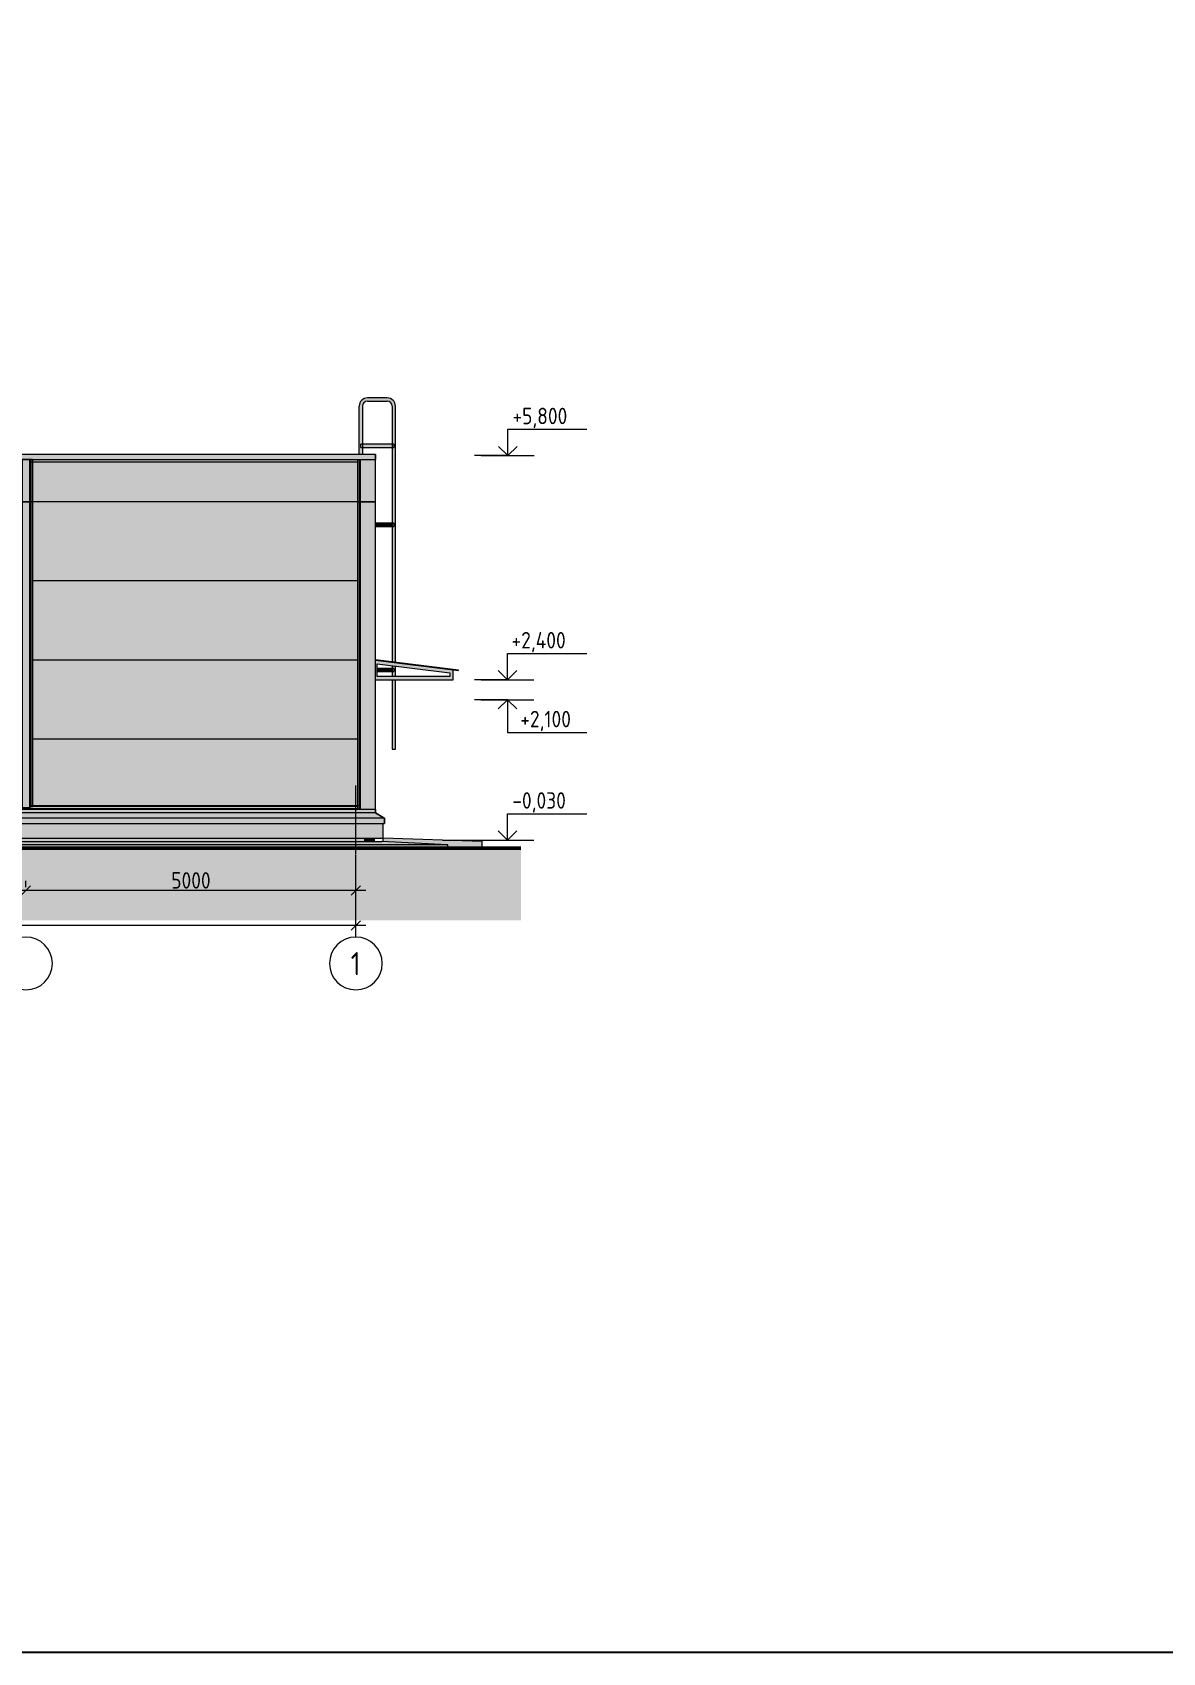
# Model space of a CAD drawing. Header units: millimetres. Extents: x 148937 to 2048786, y 870 to 351006.
# Drawn here: x 551507 to 568634, y 246432 to 270999 of the extents above; entities that cross this region are included whole.
import ezdxf

# ---------------------------------------------------------------- set-up
doc = ezdxf.new("R2010")
doc.units = ezdxf.units.MM
doc.linetypes.add('_ШПТ__20_т__2_5__Линия сетки', pattern=[25, 20, -2.5, 0, -2.5])
doc.layers.get('Defpoints').update_dxf_attribs({"color": 4})
for name, color, linetype, lineweight in [('Высотные отметки', 7, 'Continuous', 9), ('Обобщенные модели', 7, 'Continuous', 18), ('Оси', 72, 'Continuous', 9), ('Перекрытия', 7, 'Continuous', 18), ('Размеры', 7, 'Continuous', 9), ('Стены', 7, 'Continuous', 18), ('Типовые аннотации', 7, 'Continuous', 9), ('Элементы узлов', 7, 'Continuous', 18)]:
    doc.layers.add(name, color=color, linetype=linetype, lineweight=lineweight)
for name, color, linetype, lineweight, true_color in [('Линии', 7, 'Continuous', 9, 0x00a600), ('Оборудование', 7, 'Continuous', 18, 0x9f9fd0), ('Ограждение', 7, 'Continuous', 9, 0x408080)]:
    doc.layers.add(name, color=color, linetype=linetype, lineweight=lineweight, true_color=true_color)
doc.styles.add('GOST Common', font='GOST Common.ttf', dxfattribs={"width": 0.9, "height": 350})
doc.styles.add('GOST Common_1', font='GOST Common.ttf', dxfattribs={"width": 0.9, "height": 250})
doc.dimstyles.new('Основной_2_5_мм', dxfattribs={"dimscale": 304.8, "dimtxt": 251.428749, "dimasz": 0.463911, "dimexe": 0.492126, "dimexo": 0.492126, "dimgap": 0.098425, "dimtad": 1, "dimdec": 3, "dimrnd": 0.001, "dimdsep": 46, "dimtxsty": 'GOST Common_1', "dimblk1": 'OBLIQUE', "dimblk2": 'OBLIQUE', "dimsah": 1, "dimcen": 0.09, "dimdle": 0.492126, "dimazin": 2, "dimtfac": 1, "dimtdec": 4, "dimtix": 1, "dimtmove": 0, "dimatfit": 3, "dimfxl": 1, "dimtvp": 1, "dimtolj": 1, "dimtzin": 0, "dimlwd": 20, "dimlwe": 20, "dimarcsym": 2})

# ---------------------------------------------------------------- blocks, each defined once
blk = doc.blocks.new('190_ФЭ_Цоколь_Типовой - ФЭ-Ц1_140х80-1287609-_О__Ф__10-1__Северный')
at = {"layer": 'Обобщенные модели', "true_color": 0x9ea0a1}
h = blk.add_hatch(color=253, dxfattribs=at)
h.paths.add_polyline_path([(-4928, 482), (48, 482), (50, 491), (-4931, 491), (-4928, 482)], flags=0)
h.paths.add_polyline_path([(-5591, 482), (-5072, 482), (-5069, 491), (-5695, 491), (-5695, 482)], flags=0)
for points in [[(-5695, 452), (22, 452), (22, 482), (-4928, 482), (-4945, 465), (-5055, 465), (-5072, 482), (-5695, 482)], [(65, 435), (65, 435), (48, 452), (-5695, 452), (-5695, 435), (65, 435)], [(65, 385), (295, 385), (295, 435), (-5695, 435), (-5695, 385), (-194, 385)], [(-5692, 305), (433, 305), (294, 385), (-5695, 385), (-5695, 305)], [(-845, 225), (433, 225), (433, 305), (-5695, 305), (-5695, 225), (-1490, 225)]]:
    blk.add_hatch(color=253, dxfattribs=at).paths.add_polyline_path(points, flags=0)
at = {"layer": 'Линии', "color": 7, "lineweight": 18}
for p, q in [((-5695, 491), (-5695, 492)), ((-5098, 492), (-5695, 492)), ((-5695, 482), (-5695, 491)), ((22, 492), (-4902, 492)), ((-5695, 482), (-5695, 452)), ((-5695, 435), (-5695, 452)), ((-5695, 385), (-5695, 435)), ((-5695, 315), (-5695, 385)), ((-5695, 305), (-5695, 315)), ((-5695, 305), (-5695, 225)), ((295, 435), (295, 385)), ((295, 385), (415, 315)), ((415, 315), (433, 305)), ((433, 225), (433, 305)), ((-5695, 225), (433, 225))]:
    blk.add_line(p, q, dxfattribs=at)
at = {"layer": 'Обобщенные модели'}
for p, q in [((-5069, 491), (-5695, 491)), ((50, 491), (-4931, 491)), ((-5072, 482), (-5695, 482)), ((-5695, 452), (22, 452)), ((295, 435), (-5695, 435)), ((295, 385), (-5695, 385)), ((433, 305), (-5695, 305)), ((22, 482), (-4928, 482))]:
    blk.add_line(p, q, dxfattribs=at)
blk = doc.blocks.new('190_ФЭ_Цоколь_Типовой - ФЭ-Ц1_140х80-1505645-_О__Ф__10-1__Северный')
at = {"layer": 'Линии', "color": 7, "lineweight": 18}
for p, q in [((295, 385), (295, 435)), ((415, 315), (295, 385)), ((433, 305), (415, 315)), ((433, 305), (433, 225))]:
    blk.add_line(p, q, dxfattribs=at)
blk = doc.blocks.new('190_ФЭ_Стена_Стык вертикальный - ФЭ-C1_110-1310856-_О__Ф__10-1__Северный')
at = {"layer": 'Обобщенные модели', "true_color": 0xcfd0cf}
for points in [[(-5098, 492), (-5072, 492), (-5072, 5100), (-5098, 5100), (-5098, 831)], [(-5055, 465), (-5055, 5100), (-5072, 5100), (-5072, 492), (-5069, 491), (-5072, 482)], [(-5055, 465), (-4945, 465), (-4945, 5100), (-5055, 5100), (-5055, 831)], [(-4945, 465), (-4928, 482), (-4931, 491), (-4928, 492), (-4928, 5100), (-4945, 5100), (-4945, 482)], [(-4918, 492), (-4902, 492), (-4902, 5100), (-4928, 5100), (-4928, 492)]]:
    blk.add_hatch(color=254, dxfattribs=at).paths.add_polyline_path(points, flags=0)
at = {"layer": 'Линии', "color": 7, "lineweight": 18}
for p, q in [((-5072, 5100), (-5098, 5100)), ((-5098, 5100), (-5098, 491)), ((-5055, 5100), (-5072, 5100)), ((-4945, 5100), (-5055, 5100)), ((-4928, 5100), (-4945, 5100)), ((-4902, 5100), (-4928, 5100)), ((-4902, 5100), (-4902, 491)), ((-5098, 482), (-5072, 482)), ((-5072, 482), (-5055, 465)), ((-5055, 465), (-4945, 465)), ((-4945, 465), (-4928, 482)), ((-4928, 482), (-4902, 482))]:
    blk.add_line(p, q, dxfattribs=at)
at = {"layer": 'Обобщенные модели'}
for p, q in [((-5072, 5100), (-5072, 491)), ((-5055, 5100), (-5055, 465)), ((-4945, 5100), (-4945, 465)), ((-4928, 5100), (-4928, 491))]:
    blk.add_line(p, q, dxfattribs=at)
blk = doc.blocks.new('190_ФЭ_Стена_Стык вертикальный - ФЭ-C1_110-1306445-_О__Ф__10-1__Северный')
at = {"layer": 'Обобщенные модели', "true_color": 0xcfd0cf}
for points in [[(-39055, 8700), (-39055, 9340), (-39072, 9340), (-39072, 8700)], [(-38945, 8700), (-38945, 9340), (-39055, 9340), (-39055, 8700), (-38990, 8700)], [(-38928, 8700), (-38928, 9340), (-38945, 9340), (-38945, 8700)], [(-39072, 8700), (-39072, 9307), (-39098, 9307), (-39098, 8700)], [(-38902, 8700), (-38902, 9307), (-38928, 9307), (-38928, 8700)]]:
    blk.add_hatch(color=254, dxfattribs=at).paths.add_polyline_path(points, flags=0)
at = {"layer": 'Линии', "color": 7, "lineweight": 18}
for p, q in [((-39072, 9340), (-39098, 9340)), ((-39098, 9340), (-39098, 8700)), ((-39055, 9340), (-39072, 9340)), ((-38945, 9340), (-39055, 9340)), ((-38928, 9340), (-38945, 9340)), ((-38902, 9340), (-38928, 9340)), ((-38902, 9340), (-38902, 8700)), ((-39098, 8700), (-39072, 8700)), ((-39072, 8700), (-39055, 8700)), ((-39055, 8700), (-38945, 8700)), ((-38945, 8700), (-38928, 8700)), ((-38928, 8700), (-38902, 8700))]:
    blk.add_line(p, q, dxfattribs=at)
at = {"layer": 'Обобщенные модели'}
for p, q in [((-39072, 9340), (-39072, 8700)), ((-39055, 9340), (-39055, 8700)), ((-38945, 9340), (-38945, 8700)), ((-38928, 9340), (-38928, 8700))]:
    blk.add_line(p, q, dxfattribs=at)
blk = doc.blocks.new('190_ФЭ_Парапет_Сэндвич - ФЭ-К1_150-1300769-_О__Ф__10-1__Северный')
at = {"layer": 'Линии', "color": 7, "lineweight": 18}
blk.add_line((295, 5740), (295, 5820), dxfattribs=at)
blk = doc.blocks.new('190_ФЭ_Парапет_Сэндвич - ФЭ-К1_150-1312303-_О__Ф__10-1__Северный')
at = {"layer": 'Обобщенные модели', "true_color": 0xcfd0cf}
for points in [[(275, 5740), (295, 5740), (295, 5820), (-15098, 5820), (-15098, 5740), (-194, 5740)], [(-15098, 5707), (-15072, 5707), (-15072, 5740), (-14928, 5740), (-14928, 5707), (-10072, 5707), (-10072, 5740), (-9928, 5740), (-9928, 5707), (-5072, 5707), (-5072, 5740), (-4928, 5740), (-4928, 5707), (22, 5707), (22, 5740), (-15098, 5740), (-15098, 5731)]]:
    blk.add_hatch(color=254, dxfattribs=at).paths.add_polyline_path(points, flags=0)
at = {"layer": 'Линии', "color": 7, "lineweight": 18}
for p, q in [((295, 5820), (-15098, 5820)), ((-15098, 5740), (-15098, 5820)), ((-15098, 5707), (-15098, 5740)), ((-15098, 5740), (295, 5740)), ((-15098, 5707), (-15072, 5707)), ((-14928, 5707), (-10072, 5707)), ((-9928, 5707), (-5072, 5707)), ((-4928, 5707), (22, 5707)), ((295, 5820), (295, 5740))]:
    blk.add_line(p, q, dxfattribs=at)
blk = doc.blocks.new('190_ФЭ_Стена_Стык угловой внешний фигурный - ФЭ-У1_230х230-1307718-_О__Ф__10-1__Северный')
at = {"layer": 'Обобщенные модели', "true_color": 0xcfd0cf}
h = blk.add_hatch(color=254, dxfattribs=at)
h.paths.add_polyline_path([(48, 452), (48, 482), (22, 482), (22, 452)], flags=0)
h.paths.add_polyline_path([(22, 492), (48, 492), (48, 5100), (22, 5100), (22, 831)], flags=0)
for points in [[(65, 435), (65, 435), (65, 5100), (48, 5100), (48, 492), (50, 491), (48, 482), (48, 452)], [(275, 435), (295, 435), (295, 5100), (65, 5100), (65, 435)]]:
    blk.add_hatch(color=254, dxfattribs=at).paths.add_polyline_path(points, flags=0)
at = {"layer": 'Линии', "color": 7, "lineweight": 18}
for p, q in [((22, 5100), (48, 5100)), ((22, 5100), (22, 491)), ((48, 5100), (65, 5100)), ((65, 5100), (295, 5100)), ((295, 435), (295, 5100)), ((22, 482), (22, 452)), ((295, 435), (65, 435))]:
    blk.add_line(p, q, dxfattribs=at)
at = {"layer": 'Обобщенные модели'}
for p, q in [((48, 5100), (48, 491)), ((65, 5100), (65, 435)), ((48, 482), (48, 452))]:
    blk.add_line(p, q, dxfattribs=at)
blk = doc.blocks.new('190_ФЭ_Стена_Стык угловой внешний фигурный - ФЭ-У1_230х230-1307851-_О__Ф__10-1__Северный')
at = {"layer": 'Обобщенные модели', "true_color": 0xcfd0cf}
for points in [[(48, 5100), (48, 5740), (22, 5740), (23, 5100), (32, 5100)], [(65, 5100), (65, 5740), (48, 5740), (48, 5100)], [(295, 5100), (295, 5740), (65, 5740), (65, 5100), (275, 5100)]]:
    blk.add_hatch(color=254, dxfattribs=at).paths.add_polyline_path(points, flags=0)
at = {"layer": 'Линии', "color": 7, "lineweight": 18}
for p, q in [((22, 5740), (48, 5740)), ((22, 5740), (22, 5100)), ((48, 5740), (65, 5740)), ((65, 5740), (295, 5740)), ((295, 5100), (295, 5740)), ((48, 5100), (22, 5100)), ((65, 5100), (48, 5100)), ((295, 5100), (65, 5100))]:
    blk.add_line(p, q, dxfattribs=at)
at = {"layer": 'Обобщенные модели'}
for p, q in [((48, 5740), (48, 5100)), ((65, 5740), (65, 5100))]:
    blk.add_line(p, q, dxfattribs=at)
blk = doc.blocks.new('Труба квадратная - Опорные ноги-V33-_О__Ф__10-1__Северный')
at = {"layer": 'Оборудование', "true_color": 0xeec900}
blk.add_hatch(color=40, dxfattribs=at).paths.add_polyline_path([(-14458, 7475), (-14450, 7475), (-14450, 7525), (-14705, 7525), (-14705, 7475)], flags=0)
at = {"layer": 'Оборудование', "color": 7}
for p, q in [((-14425, 7525), (-14705, 7525)), ((-14705, 7475), (-14425, 7475)), ((-14425, 7525), (-14425, 7475))]:
    blk.add_line(p, q, dxfattribs=at)
blk = doc.blocks.new('Труба квадратная - Опорные ноги-V35-_О__Ф__10-1__Северный')
at = {"layer": 'Оборудование', "true_color": 0xeec900}
blk.add_hatch(color=40, dxfattribs=at).paths.add_polyline_path([(431, 2525), (550, 2525), (550, 2575), (325, 2575), (325, 2525), (400, 2525)], flags=0)
at = {"layer": 'Оборудование', "color": 7}
for p, q in [((575, 2575), (325, 2575)), ((325, 2525), (575, 2525)), ((575, 2575), (575, 2525))]:
    blk.add_line(p, q, dxfattribs=at)
blk = doc.blocks.new('Труба квадратная - Площадка продольно-V34-_О__Ф__10-1__Северный')
at = {"layer": 'Оборудование', "true_color": 0xeec900}
blk.add_hatch(color=40, dxfattribs=at).paths.add_polyline_path([(-14900, 9475), (-14450, 9475), (-14450, 9525), (-14900, 9525)], flags=0)
at = {"layer": 'Оборудование', "color": 7}
for p, q in [((-14925, 9475), (-14925, 9525)), ((-14425, 9525), (-14925, 9525)), ((-14925, 9475), (-14425, 9475)), ((-14425, 9525), (-14425, 9475))]:
    blk.add_line(p, q, dxfattribs=at)
blk = doc.blocks.new('Поручень - Поручень-1334536-_О__Ф__10-1__Северный')
at = {"layer": 'Оборудование', "true_color": 0xeec900}
h = blk.add_hatch(color=40, dxfattribs=at)
h.paths.add_polyline_path([(600, 1350), (600, 2400), (550, 2400), (550, 1350)], flags=0)
h.paths.add_polyline_path([(589, 2450), (600, 2450), (600, 2609), (550, 2616), (550, 2450)], flags=0)
h.paths.add_polyline_path([(600, 2664), (600, 6550), (594, 6589), (576, 6623), (548, 6651), (514, 6669), (475, 6675), (175, 6675), (136, 6669), (100, 6650), (74, 6623), (56, 6589), (50, 6550), (50, 5820), (100, 5820), (100, 6550), (106, 6579), (122, 6603), (146, 6619), (175, 6625), (475, 6625), (504, 6619), (528, 6603), (544, 6579), (550, 6550), (550, 2671), (587, 2666)], flags=0)
at = {"layer": 'Оборудование', "color": 7}
for p, q in [((475, 6675), (175, 6675)), ((50, 5820), (50, 6550)), ((100, 6550), (100, 5820)), ((175, 6625), (475, 6625)), ((550, 6550), (550, 2671)), ((600, 2664), (600, 6550)), ((550, 2616), (550, 2450)), ((600, 2450), (600, 2609)), ((550, 2400), (550, 1350)), ((600, 1350), (600, 2400)), ((550, 1350), (600, 1350))]:
    blk.add_line(p, q, dxfattribs=at)
for centre, radius, start, end in [((175, 6550), 125, 90, 180), ((475, 6550), 125, 360, 90), ((175, 6550), 75, 90, 180), ((475, 6550), 75, 0, 90)]:
    blk.add_arc(centre, radius, start, end, dxfattribs=at)
blk = doc.blocks.new('125_Горизонтальный козырек - Горизонтальный козырек L_1200-1478645-_О__Ф__10-1__Северный')
at = {"layer": 'Ограждение'}
h = blk.add_hatch(dxfattribs=at)
h.set_pattern_fill('FP_3', style=0, pattern_type=2)
h.set_pattern_definition([(236.31, (1066.07, 1244.6), (-1778, -3556), [641.07, -5769.6]), (236.31, (1101.63, 1137.9), (-1778, -3556), [384.64, -6026.03]), (236.31, (888.27, 1137.9), (-1778, -3556), [384.64, -6026.03])])
h.paths.add_polyline_path([(1555, 2540), (1555, 2545), (295, 2702.5), (295, 2697.5)], flags=0)
at = {"layer": 'Ограждение', "true_color": 0x9ea0a1}
h = blk.add_hatch(color=253, dxfattribs=at)
h.paths.add_polyline_path([(1475, 2400), (1475, 2550), (295, 2697.5), (295, 2400), (325, 2400)], flags=0)
h.paths.add_polyline_path([(325, 2450), (325, 2643.75), (1425, 2506.25), (1425, 2450)], flags=0)
at = {"layer": 'Ограждение', "color": 7}
for p, q in [((1555, 2545), (295, 2702.5)), ((295, 2697.5), (1555, 2540)), ((325, 2450), (325, 2643.75)), ((325, 2643.75), (1425, 2506.25)), ((1425, 2506.25), (1425, 2450)), ((1475, 2400), (1475, 2550)), ((1555, 2540), (1555, 2545)), ((295, 2400), (1475, 2400)), ((1425, 2450), (325, 2450))]:
    blk.add_line(p, q, dxfattribs=at)
blk = doc.blocks.new('Ось сетки - Круг_Ø8 мм-6577-_О__Ф__10-1__Северный')
at = {"layer": 'Оси', "lineweight": 20}
for start, end in [(360, 180), (180, 360)]:
    blk.add_arc((0, -1900), 400, start, end, dxfattribs=at)
blk = doc.blocks.new('_Oblique')
at = {"color": 0, "linetype": 'ByBlock', "lineweight": -2}
blk.add_line((-0.5, -0.5), (0.5, 0.5), dxfattribs=at)
blk = doc.blocks.new('*D396')
at = {"layer": 'Defpoints', "color": 0, "transparency": 16777216}
for p in [(551409, 257986), (551409, 257886), (556409, 257886)]:
    blk.add_point(p, dxfattribs=at)
at = {"layer": 'Размеры', "color": 0, "lineweight": 20, "transparency": 16777216}
for p, q in [((556559, 257986), (551259, 257986)), ((551409, 258036), (551409, 258136)), ((556409, 258036), (556409, 258136))]:
    blk.add_line(p, q, dxfattribs=at)
at = {"layer": 'Размеры', "color": 0, "lineweight": 20, "transparency": 16777216, "xscale": 141.4, "yscale": 141.4, "zscale": 141.4, "rotation": 180}
blk.add_blockref('_Oblique', (551409, 257986), dxfattribs=at)
at = {"layer": 'Размеры', "color": 0, "lineweight": 20, "transparency": 16777216, "xscale": 141.4, "yscale": 141.4, "zscale": 141.4}
blk.add_blockref('_Oblique', (556409, 257986), dxfattribs=at)
at = {"layer": 'Размеры', "color": 0, "lineweight": 20, "transparency": 16777216, "insert": (553909, 258141), "char_height": 250, "width": 756.84, "attachment_point": 5, "style": 'GOST Common_1'}
blk.add_mtext('\\A1;5000', dxfattribs=at)
blk = doc.blocks.new('*D397')
at = {"layer": 'Defpoints', "color": 0, "transparency": 16777216}
for p in [(546409, 257986), (546409, 257886), (551409, 257886)]:
    blk.add_point(p, dxfattribs=at)
at = {"layer": 'Размеры', "color": 0, "lineweight": 20, "transparency": 16777216}
for p, q in [((551559, 257986), (546259, 257986)), ((546409, 258036), (546409, 258136)), ((551409, 258036), (551409, 258136))]:
    blk.add_line(p, q, dxfattribs=at)
at = {"layer": 'Размеры', "color": 0, "lineweight": 20, "transparency": 16777216, "xscale": 141.4, "yscale": 141.4, "zscale": 141.4, "rotation": 180}
blk.add_blockref('_Oblique', (546409, 257986), dxfattribs=at)
at = {"layer": 'Размеры', "color": 0, "lineweight": 20, "transparency": 16777216, "xscale": 141.4, "yscale": 141.4, "zscale": 141.4}
blk.add_blockref('_Oblique', (551409, 257986), dxfattribs=at)
at = {"layer": 'Размеры', "color": 0, "lineweight": 20, "transparency": 16777216, "insert": (548909, 258141), "char_height": 250, "width": 756.84, "attachment_point": 5, "style": 'GOST Common_1'}
blk.add_mtext('\\A1;5000', dxfattribs=at)
blk = doc.blocks.new('*D405')
at = {"layer": 'Defpoints', "color": 0, "transparency": 16777216}
for p in [(511409, 257458), (511409, 257358), (556409, 257358)]:
    blk.add_point(p, dxfattribs=at)
at = {"layer": 'Размеры', "color": 0, "lineweight": 20, "transparency": 16777216}
for p, q in [((511409, 257508), (511409, 257608)), ((556409, 257508), (556409, 257608)), ((556559, 257458), (511259, 257458))]:
    blk.add_line(p, q, dxfattribs=at)
at = {"layer": 'Размеры', "color": 0, "lineweight": 20, "transparency": 16777216, "xscale": 141.4, "yscale": 141.4, "zscale": 141.4, "rotation": 180}
blk.add_blockref('_Oblique', (511409, 257458), dxfattribs=at)
at = {"layer": 'Размеры', "color": 0, "lineweight": 20, "transparency": 16777216, "xscale": 141.4, "yscale": 141.4, "zscale": 141.4}
blk.add_blockref('_Oblique', (556409, 257458), dxfattribs=at)
at = {"layer": 'Размеры', "color": 0, "lineweight": 20, "transparency": 16777216, "insert": (533909, 257613), "char_height": 250, "width": 971.62, "attachment_point": 5, "style": 'GOST Common_1'}
blk.add_mtext('\\A1;45000', dxfattribs=at)
blk = doc.blocks.new('Высотные отметки - Стрелка вверх-5091-_О__Ф__10-1__Северный')
at = {"layer": 'Типовые аннотации'}
for p, q in [((2301, 6200), (3501, 6200)), ((2301, 5800), (2301, 6200)), ((1901, 5800), (2701, 5800))]:
    blk.add_line(p, q, dxfattribs=at)
at = {"layer": 'Типовые аннотации', "lineweight": 20}
for q in [(2160, 5941), (2443, 5941)]:
    blk.add_line((2301, 5800), q, dxfattribs=at)
blk = doc.blocks.new('Высотные отметки - Стрелка вниз-5092-_О__Ф__10-1__Северный')
at = {"layer": 'Типовые аннотации'}
for p, q in [((1899, 2100), (2699, 2100)), ((2299, 2100), (2299, 1600)), ((2299, 1600), (3499, 1600))]:
    blk.add_line(p, q, dxfattribs=at)
at = {"layer": 'Типовые аннотации', "lineweight": 20}
for q in [(2157, 1959), (2440, 1959)]:
    blk.add_line((2299, 2100), q, dxfattribs=at)

msp = doc.modelspace()

# ---------------------------------------------------------------- hatches: boundary and pattern name
at = {"layer": 'Перекрытия', "true_color": 0xb9d0cb}
for points in [[(557803.7033, 258681.38058), (556803.7033, 258731.38058), (551278.7033, 258731.38058), (551278.7033, 258681.38058), (557511.80568, 258681.38058)], [(557803.7033, 258631.42749), (557803.7033, 258681.38058), (551278.7033, 258681.38058), (551278.7033, 258631.42749), (557511.80568, 258631.42749)]]:
    msp.add_hatch(color=9, dxfattribs=at).paths.add_polyline_path(points, flags=0)
at = {"layer": 'Перекрытия', "true_color": 0xbabfc5}
msp.add_hatch(color=9, dxfattribs=at).paths.add_polyline_path([(557803.7033, 258631.42749), (558323.7033, 258631.42749), (558323.7033, 258731.38058), (556823.7033, 258781.38058), (556823.7033, 258730.38058), (557803.7033, 258681.38058)], flags=0)
at = {"layer": 'Перекрытия', "true_color": 0xc0c0c0}
msp.add_hatch(color=9, dxfattribs=at).paths.add_polyline_path([(558323.7033, 258731.38058), (558323.7033, 258751.38058), (557723.7033, 258751.38058), (557903.7033, 258745.38058)], flags=0)
at = {"layer": 'Стены', "true_color": 0xcfd0cf}
for points in [[(551506.7033, 263881.38058), (556430.7033, 263881.38058), (556430.7033, 264488.51612), (551506.7033, 264488.51612)], [(552324.60788, 262681.38058), (556430.7033, 262681.38058), (556430.7033, 263881.38058), (551506.7033, 263881.38058), (551506.7033, 262681.38058)], [(554918.20678, 261481.38058), (556430.7033, 261481.38058), (556430.7033, 262681.38058), (551506.7033, 262681.38058), (551506.7033, 261481.38058), (552324.60788, 261481.38058)], [(552324.60788, 260281.38058), (556430.7033, 260281.38058), (556430.7033, 261481.38058), (551506.7033, 261481.38058), (551506.7033, 260281.38058)], [(554918.20678, 259273.57808), (556430.7033, 259273.57808), (556430.7033, 260281.38058), (551506.7033, 260281.38058), (551506.7033, 259273.57808), (552324.60788, 259273.57808)]]:
    msp.add_hatch(color=254, dxfattribs=at).paths.add_polyline_path(points, flags=0)
at = {"layer": 'Стены', "true_color": 0x9ea0a1}
msp.add_hatch(color=253, dxfattribs=at).paths.add_polyline_path([(554918.20678, 258781.38058), (556823.7033, 258781.38058), (556823.7033, 259006.38058), (550713.7033, 259006.38058), (550713.7033, 258781.38058), (552324.60788, 258781.38058)], flags=0)
at = {"layer": 'Стены', "true_color": 0xbabfc5}
for points in [[(551278.7033, 258681.38058), (551278.7033, 258731.38058), (556533.7033, 258731.38058), (556533.7033, 258781.38058), (550713.7033, 258781.38058), (550713.7033, 258751.38058), (551258.7033, 258751.38058), (551258.7033, 258681.38058)], [(556533.7033, 258731.38058), (556683.7033, 258731.38058), (556683.7033, 258781.38058), (556533.7033, 258781.38058), (556533.7033, 258744.88058)]]:
    msp.add_hatch(color=9, dxfattribs=at).paths.add_polyline_path(points, flags=0)
at = {"layer": 'Элементы узлов', "true_color": 0xffffff}
msp.add_hatch(color=7, dxfattribs=at).paths.add_polyline_path([(509401.42492, 257534.26902), (558911.0832, 257534.26902), (558911.0832, 258631.32983), (509401.42492, 258631.32983), (509401.42492, 258481.28292)], flags=0)

# ---------------------------------------------------------------- linework, layer by layer
at = {"color": 3}
msp.add_lwpolyline([(494549.10833, 351006.44095), (642718.89428, 351006.44095), (642718.89428, 246432.46935), (494549.10833, 246432.46935)], close=True, dxfattribs=at)
at = {"layer": 'Высотные отметки'}
for p, q in [((558704.53103, 264581.38058), (558709.87334, 264581.38058)), ((558704.53103, 261181.38058), (558707.52049, 261181.38058)), ((558704.53103, 260881.38058), (558707.52049, 260881.38058)), ((558143.23343, 258751.38058), (558185.78325, 258751.38058)), ((558185.78325, 258751.38058), (558708.16809, 258751.38058))]:
    msp.add_line(p, q, dxfattribs=at)
at = {"layer": 'Линии', "color": 7, "true_color": 0xffffff}
for p, q in [((558704.53103, 264581.38058), (558204.53103, 264581.38058)), ((558704.53103, 261181.38058), (558204.53103, 261181.38058)), ((558704.53103, 260881.38058), (558204.53103, 260881.38058))]:
    msp.add_line(p, q, dxfattribs=at)
at = {"layer": 'Линии', "color": 7, "lineweight": 18}
for p, q in [((556430.7033, 263881.38058), (551506.7033, 263881.38058)), ((556430.7033, 262681.38058), (551506.7033, 262681.38058)), ((556430.7033, 261481.38058), (551506.7033, 261481.38058)), ((556430.7033, 260281.38058), (551506.7033, 260281.38058)), ((556823.7033, 258730.38058), (556823.7033, 259006.38058)), ((550713.7033, 258781.38058), (556823.7033, 258781.38058)), ((551278.7033, 258731.38058), (556803.7033, 258731.38058)), ((556683.7033, 258781.38058), (556683.7033, 258731.38058)), ((557803.7033, 258681.38058), (556803.7033, 258731.38058)), ((558323.7033, 258731.38058), (556823.7033, 258781.38058)), ((557723.7033, 258751.38058), (558323.7033, 258751.38058)), ((558323.7033, 258631.42749), (558323.7033, 258751.38058)), ((557803.7033, 258631.42749), (557803.7033, 258681.38058))]:
    msp.add_line(p, q, dxfattribs=at)
at = {"layer": 'Линии', "color": 7, "lineweight": 50}
msp.add_line((558910.51684, 258631.42749), (509400.85857, 258631.42749), dxfattribs=at)
at = {"layer": 'Оси', "linetype": '_ШПТ__20_т__2_5__Линия сетки'}
msp.add_line((556408.7033, 257281.38058), (556408.7033, 259581.38058), dxfattribs=at)
at = {"layer": 'Перекрытия'}
msp.add_line((557803.7033, 258681.38058), (551278.7033, 258681.38058), dxfattribs=at)

# ---------------------------------------------------------------- block references
at = {"layer": 'Высотные отметки', "lineweight": 20}
for name, p in [('Высотные отметки - Стрелка вверх-5091-_О__Ф__10-1__Северный', (556408.7033, 258781.38058)), ('Высотные отметки - Стрелка вверх-5091-_О__Ф__10-1__Северный', (556406.35045, 255381.38058)), ('Высотные отметки - Стрелка вниз-5092-_О__Ф__10-1__Северный', (556408.7033, 258781.38058)), ('Высотные отметки - Стрелка вверх-5091-_О__Ф__10-1__Северный', (556406.99806, 252951.38058))]:
    msp.add_blockref(name, p, dxfattribs=at)
at = {"layer": 'Обобщенные модели'}
for name, p in [('190_ФЭ_Парапет_Сэндвич - ФЭ-К1_150-1312303-_О__Ф__10-1__Северный', (556408.7033, 258781.38058)), ('190_ФЭ_Парапет_Сэндвич - ФЭ-К1_150-1300769-_О__Ф__10-1__Северный', (556408.7033, 258781.38058)), ('190_ФЭ_Стена_Стык вертикальный - ФЭ-C1_110-1306445-_О__Ф__10-1__Северный', (590408.7033, 255181.38058)), ('190_ФЭ_Стена_Стык угловой внешний фигурный - ФЭ-У1_230х230-1307851-_О__Ф__10-1__Северный', (556408.7033, 258781.38058)), ('190_ФЭ_Стена_Стык вертикальный - ФЭ-C1_110-1310856-_О__Ф__10-1__Северный', (556408.7033, 258781.38058)), ('190_ФЭ_Стена_Стык угловой внешний фигурный - ФЭ-У1_230х230-1307718-_О__Ф__10-1__Северный', (556408.7033, 258781.38058)), ('190_ФЭ_Цоколь_Типовой - ФЭ-Ц1_140х80-1287609-_О__Ф__10-1__Северный', (556408.7033, 258781.38058)), ('190_ФЭ_Цоколь_Типовой - ФЭ-Ц1_140х80-1505645-_О__Ф__10-1__Северный', (556408.7033, 258781.38058))]:
    msp.add_blockref(name, p, dxfattribs=at)
at = {"layer": 'Оборудование', "color": 7}
for name, p in [('Поручень - Поручень-1334536-_О__Ф__10-1__Северный', (556408.7033, 258781.38058)), ('Труба квадратная - Площадка продольно-V34-_О__Ф__10-1__Северный', (571408.7033, 255231.38058)), ('Труба квадратная - Опорные ноги-V33-_О__Ф__10-1__Северный', (571408.7033, 256031.38058)), ('Труба квадратная - Опорные ноги-V35-_О__Ф__10-1__Северный', (556408.7033, 258781.38058))]:
    msp.add_blockref(name, p, dxfattribs=at)
at = {"layer": 'Ограждение', "color": 7}
msp.add_blockref('125_Горизонтальный козырек - Горизонтальный козырек L_1200-1478645-_О__Ф__10-1__Северный', (556408.7033, 258781.38058), dxfattribs=at)
at = {"layer": 'Оси', "lineweight": 20}
for p in [(551408.7033, 258781.38058), (556408.7033, 258781.38058)]:
    msp.add_blockref('Ось сетки - Круг_Ø8 мм-6577-_О__Ф__10-1__Северный', p, dxfattribs=at)

# ---------------------------------------------------------------- texts
at = {"layer": 'Высотные отметки', "char_height": 250, "attachment_point": 1, "line_spacing_factor": 1.022761, "style": 'GOST Common_1'}
for s, insert, width in [('+5,800', (558781.19727, 265308.08765), 1028.8225687), ('+2,400', (558767.53038, 261908.08765), 1055.9762435), ('+2,100', (558900.21536, 260711.93723), 977.532294), ('-0,030', (558779.49202, 259478.08765), 1028.8225687)]:
    msp.add_mtext(s, dxfattribs=dict(at, insert=insert, width=width))
at = {"layer": 'Оси', "insert": (556330.47264, 257053.91394), "char_height": 350, "width": 187.594875, "attachment_point": 1, "style": 'GOST Common'}
msp.add_mtext('\\fGOST Common|b0|i0|c204|p34|;\\W.9;1', dxfattribs=at)

# ---------------------------------------------------------------- dimensions: what is measured, and where the dimension line sits
at = {"layer": 'Размеры', "lineweight": 20}
for base, p1, p2, override, picture, middle in [((546408.7033, 257985.79497), (551408.7033, 257885.81007), (546408.7033, 257885.81007), {"dimpost": '<>', "dimfxl": 5000}, '*D397', (548908.7033, 258140.79497)), ((551408.7033, 257985.79497), (556408.7033, 257885.81007), (551408.7033, 257885.81007), {"dimpost": '<>', "dimfxl": 5000}, '*D396', (553908.7033, 258140.79497)), ((511408.7033, 257457.74103), (556408.7033, 257357.75614), (511408.7033, 257357.75614), {"dimpost": '<>', "dimfxl": 45000}, '*D405', (533908.7033, 257612.74103))]:
    dim = msp.add_linear_dim(base=base, p1=p1, p2=p2, dimstyle='Основной_2_5_мм', override=override, dxfattribs=at)
    dim.commit()
    dim.dimension.update_dxf_attribs({"geometry": picture, "text_midpoint": middle})

doc.saveas('drawing.dxf')
